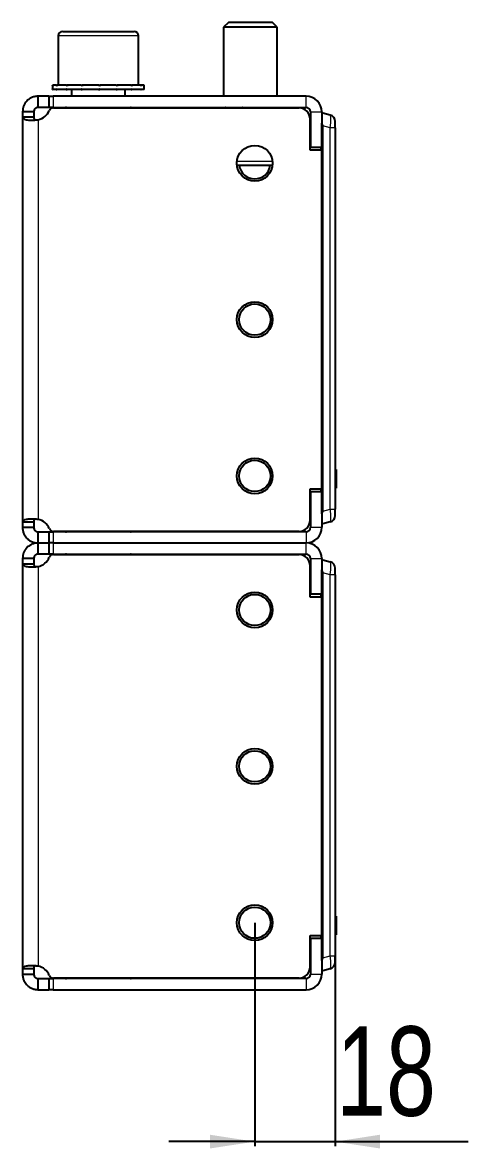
# Model space of a CAD drawing. Header units: millimetres. Extents: x 0 to 3004, y -1008 to 609.
# Drawn here: x 2032.7 to 2133.2, y 253.8 to 505.9 of the extents above; entities that cross this region are included whole.
import ezdxf

# ---------------------------------------------------------------- set-up
doc = ezdxf.new("R2010")
doc.units = ezdxf.units.MM
doc.layers.add('FORMAT', color=7, linetype='Continuous')
doc.styles.add('SLDTEXTSTYLE0', font='TXT', dxfattribs={"width": 0.75})
doc.dimstyles.new('SLDDIMSTYLE1', dxfattribs={"dimtxt": 20, "dimasz": 10, "dimexe": 0, "dimexo": 0.0625, "dimgap": 5, "dimtad": 2, "dimdec": 1, "dimrnd": 1e-09, "dimzin": 12, "dimdsep": 46, "dimtxsty": 'SLDTEXTSTYLE0', "dimsah": 1, "dimcen": 0.09, "dimadec": 0, "dimazin": 3, "dimtfac": 1, "dimtmove": 0, "dimatfit": 0, "dimfxl": 0, "dimfrac": 2, "dimtolj": 1, "dimtzin": 12, "dimarcsym": 0})

# ---------------------------------------------------------------- blocks, each defined once
blk = doc.blocks.new('_D_4')
at = {"layer": 'FORMAT'}
for p, q in [((2084.68, 304.38), (2084.68, 254.38)), ((2102.68, 299.63), (2102.68, 254.38)), ((2084.68, 255.38), (2065.45, 255.38)), ((2084.68, 255.38), (2102.68, 255.38)), ((2102.68, 255.38), (2132.46, 255.38))]:
    blk.add_line(p, q, dxfattribs=at)
for points in [[(2084.68, 255.38), (2074.68, 256.92), (2074.68, 253.85)], [(2102.68, 255.38), (2112.68, 253.85), (2112.68, 256.92)]]:
    blk.add_solid(points, dxfattribs=at)
at = {"layer": 'FORMAT', "insert": (2102.91, 281.17), "char_height": 20, "attachment_point": 1, "style": 'SLDTEXTSTYLE0'}
blk.add_mtext('18', dxfattribs=at)

msp = doc.modelspace()

# ---------------------------------------------------------------- linework, layer by layer
at = {"color": 7, "linetype": 'Continuous', "lineweight": 25}
for p, q in [((2078.76, 505.89), (2077.68, 504.82)), ((2077.68, 504.82), (2077.68, 489.39)), ((2089.68, 504.82), (2077.68, 504.82)), ((2088.61, 505.89), (2078.76, 505.89)), ((2089.68, 504.82), (2088.61, 505.89)), ((2089.68, 489.39), (2089.68, 504.82)), ((2040.68, 502.89), (2040.68, 491.89)), ((2041.68, 503.89), (2057.68, 503.89)), ((2058.68, 491.89), (2058.68, 502.89)), ((2039.43, 491.89), (2039.43, 490.89)), ((2039.43, 491.89), (2039.44, 491.89)), ((2039.44, 491.89), (2039.44, 491.64)), ((2040.23, 491.89), (2039.44, 491.89)), ((2040.23, 491.89), (2040.33, 491.89)), ((2040.33, 491.89), (2040.33, 491.64)), ((2042.47, 491.89), (2040.33, 491.89)), ((2042.47, 491.89), (2042.65, 491.89)), ((2042.65, 491.89), (2042.65, 491.64)), ((2045.81, 491.89), (2042.65, 491.89)), ((2045.81, 491.89), (2046.04, 491.89)), ((2046.04, 491.89), (2046.04, 491.64)), ((2049.73, 491.89), (2046.04, 491.89)), ((2049.73, 491.89), (2049.82, 491.89)), ((2049.95, 491.89), (2049.98, 491.89)), ((2049.98, 491.89), (2049.98, 491.64)), ((2053.65, 491.89), (2049.98, 491.89)), ((2053.65, 491.89), (2053.88, 491.89)), ((2053.88, 491.89), (2053.88, 491.64)), ((2056.97, 491.89), (2053.88, 491.89)), ((2056.97, 491.89), (2057.14, 491.89)), ((2057.14, 491.89), (2057.14, 491.64)), ((2059.17, 491.89), (2057.14, 491.89)), ((2059.17, 491.89), (2059.26, 491.89)), ((2059.26, 491.89), (2059.26, 491.64)), ((2059.93, 491.89), (2059.26, 491.89)), ((2059.93, 490.89), (2059.93, 491.89)), ((2036.18, 486.89), (2036.18, 489.39)), ((2038.59, 489.39), (2036.18, 489.39)), ((2038.58, 489.39), (2038.58, 486.89)), ((2038.58, 489.39), (2039.58, 489.39)), ((2039.43, 490.89), (2039.44, 490.89)), ((2039.44, 490.89), (2039.44, 491.14)), ((2040.23, 490.89), (2039.44, 490.89)), ((2096.18, 489.39), (2039.58, 489.39)), ((2040.23, 490.89), (2040.33, 490.89)), ((2040.33, 490.89), (2040.33, 491.14)), ((2042.47, 490.89), (2040.33, 490.89)), ((2042.47, 490.89), (2042.65, 490.89)), ((2042.65, 490.89), (2042.65, 491.14)), ((2045.81, 490.89), (2042.65, 490.89)), ((2043.68, 490.89), (2043.68, 489.39)), ((2045.81, 490.89), (2046.04, 490.89)), ((2046.04, 490.89), (2046.04, 491.14)), ((2049.73, 490.89), (2046.04, 490.89)), ((2049.73, 490.89), (2049.91, 490.89)), ((2049.91, 490.89), (2049.98, 490.89)), ((2049.98, 490.89), (2049.98, 491.14)), ((2053.65, 490.89), (2049.98, 490.89)), ((2053.65, 490.89), (2053.88, 490.89)), ((2053.88, 490.89), (2053.88, 491.14)), ((2056.97, 490.89), (2053.88, 490.89)), ((2055.68, 489.39), (2055.68, 490.89)), ((2056.97, 490.89), (2057.14, 490.89)), ((2057.14, 490.89), (2057.14, 491.14)), ((2059.17, 490.89), (2057.14, 490.89)), ((2059.17, 490.89), (2059.26, 490.89)), ((2059.26, 490.89), (2059.26, 491.14)), ((2059.93, 490.89), (2059.26, 490.89)), ((2038.59, 486.89), (2036.18, 486.89)), ((2039.58, 486.89), (2038.58, 486.89)), ((2039.58, 486.89), (2096.18, 486.89)), ((2039.61, 486.79), (2094.58, 486.79)), ((2073.43, 486.89), (2073.43, 486.79)), ((2073.72, 486.89), (2073.72, 486.79)), ((2075.41, 486.89), (2075.41, 486.79)), ((2078.36, 486.89), (2078.36, 486.79)), ((2082.12, 486.89), (2082.12, 486.79)), ((2086.11, 486.89), (2086.11, 486.79)), ((2089.74, 486.89), (2089.74, 486.79)), ((2092.44, 486.89), (2092.44, 486.79)), ((2093.81, 486.89), (2093.81, 486.79)), ((2093.93, 486.79), (2093.93, 486.89)), ((2035.18, 485.89), (2032.68, 485.89)), ((2032.68, 485.89), (2032.68, 484.67)), ((2032.68, 484.67), (2032.68, 394.11)), ((2035.18, 484.67), (2032.68, 484.67)), ((2035.18, 485.89), (2035.18, 484.67)), ((2097.08, 477.29), (2097.08, 484.29)), ((2097.18, 485.89), (2097.18, 477.94)), ((2099.68, 485.89), (2099.68, 477.94)), ((2099.68, 485.64), (2099.88, 485.64)), ((2099.88, 485.64), (2101.57, 485.19)), ((2099.68, 395.92), (2099.68, 483.37)), ((2099.88, 396.54), (2099.88, 482.74)), ((2102.68, 482.29), (2102.68, 483.74)), ((2102.68, 482.29), (2102.68, 407.84)), ((2097.08, 478.87), (2097.18, 478.66)), ((2099.68, 477.29), (2097.08, 477.29)), ((2099.68, 477.94), (2097.18, 477.94)), ((2099.68, 477.29), (2099.68, 401.49)), ((2088.65, 473.89), (2080.71, 473.89)), ((2102.68, 407.84), (2102.68, 399.64)), ((2102.88, 405.9), (2102.68, 405.9)), ((2102.88, 405.86), (2102.68, 405.86)), ((2102.88, 405.84), (2102.68, 405.84)), ((2102.88, 405.4), (2102.88, 402.08)), ((2097.08, 401.49), (2099.68, 401.49)), ((2097.08, 394.49), (2097.08, 401.49)), ((2097.18, 400.84), (2097.18, 392.89)), ((2099.68, 400.84), (2097.18, 400.84)), ((2099.68, 400.84), (2099.68, 392.89)), ((2102.88, 401.64), (2102.68, 401.64)), ((2102.88, 401.59), (2102.68, 401.59)), ((2097.08, 400.41), (2097.18, 400.63)), ((2102.68, 399.64), (2102.68, 396.99)), ((2102.68, 395.54), (2102.68, 396.99)), ((2032.68, 394.11), (2035.18, 394.11)), ((2032.68, 394.11), (2032.68, 392.89)), ((2035.18, 394.11), (2035.18, 392.89)), ((2099.88, 393.64), (2099.68, 393.64)), ((2101.57, 394.09), (2099.88, 393.64)), ((2032.68, 392.89), (2035.18, 392.89)), ((2036.18, 389.39), (2036.18, 391.89)), ((2036.18, 391.89), (2038.59, 391.89)), ((2038.58, 391.89), (2038.58, 389.39)), ((2038.58, 391.89), (2039.58, 391.89)), ((2096.18, 391.89), (2039.58, 391.89)), ((2094.58, 391.99), (2039.61, 391.99)), ((2036.18, 389.39), (2038.59, 389.39)), ((2036.18, 386.89), (2036.18, 389.39)), ((2038.58, 389.39), (2038.58, 386.89)), ((2039.58, 389.39), (2038.58, 389.39)), ((2039.58, 389.39), (2096.18, 389.39)), ((2032.68, 385.89), (2032.68, 384.67)), ((2035.18, 385.89), (2032.68, 385.89)), ((2035.18, 385.89), (2035.18, 384.67)), ((2038.59, 386.89), (2036.18, 386.89)), ((2039.58, 386.89), (2038.58, 386.89)), ((2039.58, 386.89), (2096.18, 386.89)), ((2039.61, 386.79), (2094.58, 386.79)), ((2097.18, 385.89), (2097.18, 377.94)), ((2099.68, 385.89), (2099.68, 377.94)), ((2099.68, 385.64), (2099.88, 385.64)), ((2099.88, 385.64), (2101.57, 385.19)), ((2032.68, 384.67), (2032.68, 294.11)), ((2035.18, 384.67), (2032.68, 384.67)), ((2097.08, 377.29), (2097.08, 384.29)), ((2099.68, 295.92), (2099.68, 383.37)), ((2102.68, 382.29), (2102.68, 383.74)), ((2099.88, 296.54), (2099.88, 382.74)), ((2102.68, 382.29), (2102.68, 307.84)), ((2097.08, 378.87), (2097.18, 378.66)), ((2099.68, 377.29), (2097.08, 377.29)), ((2099.68, 377.94), (2097.18, 377.94)), ((2099.68, 377.29), (2099.68, 301.49)), ((2102.68, 307.84), (2102.68, 299.64)), ((2102.88, 305.9), (2102.68, 305.9)), ((2102.88, 305.86), (2102.68, 305.86)), ((2102.88, 305.84), (2102.68, 305.84)), ((2102.88, 305.4), (2102.88, 302.08)), ((2097.08, 301.49), (2099.68, 301.49)), ((2097.08, 294.49), (2097.08, 301.49)), ((2097.08, 300.41), (2097.18, 300.63)), ((2097.18, 300.84), (2097.18, 292.89)), ((2099.68, 300.84), (2097.18, 300.84)), ((2099.68, 300.84), (2099.68, 292.89)), ((2102.88, 301.64), (2102.68, 301.64)), ((2102.88, 301.59), (2102.68, 301.59)), ((2102.68, 299.64), (2102.68, 296.99)), ((2102.68, 295.54), (2102.68, 296.99)), ((2032.68, 294.11), (2035.18, 294.11)), ((2032.68, 294.11), (2032.68, 292.89)), ((2032.68, 292.89), (2035.18, 292.89)), ((2035.18, 294.11), (2035.18, 292.89)), ((2099.88, 293.64), (2099.68, 293.64)), ((2101.57, 294.09), (2099.88, 293.64)), ((2036.18, 289.39), (2036.18, 291.89)), ((2036.18, 291.89), (2038.59, 291.89)), ((2038.58, 291.89), (2038.58, 289.39)), ((2038.58, 291.89), (2039.58, 291.89)), ((2096.18, 291.89), (2039.58, 291.89)), ((2094.58, 291.99), (2039.61, 291.99)), ((2036.18, 289.39), (2038.59, 289.39)), ((2039.58, 289.39), (2038.58, 289.39)), ((2039.58, 289.39), (2096.18, 289.39))]:
    msp.add_line(p, q, dxfattribs=at)
at = {"color": 8, "linetype": 'Continuous', "lineweight": 18}
for p, q in [((2058.68, 502.89), (2040.68, 502.89)), ((2039.58, 489.39), (2039.58, 486.89)), ((2096.18, 486.89), (2096.18, 489.39)), ((2036.18, 484.12), (2036.18, 394.67)), ((2097.18, 485.89), (2099.68, 485.89)), ((2101.57, 482.29), (2099.88, 482.74)), ((2101.57, 396.99), (2101.57, 482.29)), ((2102.68, 482.29), (2101.57, 482.29)), ((2099.49, 477.29), (2099.49, 477.94)), ((2080.71, 474.89), (2088.65, 474.89)), ((2102.88, 405.4), (2102.68, 405.4)), ((2099.49, 400.84), (2099.49, 401.49)), ((2102.88, 402.08), (2102.68, 402.08)), ((2099.88, 396.54), (2101.57, 396.99)), ((2101.57, 396.99), (2102.68, 396.99)), ((2039.58, 391.89), (2039.58, 389.39)), ((2096.18, 391.89), (2096.18, 389.39)), ((2097.18, 392.89), (2099.68, 392.89)), ((2039.58, 389.39), (2039.58, 386.89)), ((2096.18, 386.89), (2096.18, 389.39)), ((2097.18, 385.89), (2099.68, 385.89)), ((2036.18, 384.12), (2036.18, 294.67)), ((2101.57, 382.29), (2099.88, 382.74)), ((2101.57, 296.99), (2101.57, 382.29)), ((2102.68, 382.29), (2101.57, 382.29)), ((2099.49, 377.29), (2099.49, 377.94)), ((2102.88, 305.4), (2102.68, 305.4)), ((2099.49, 300.84), (2099.49, 301.49)), ((2102.88, 302.08), (2102.68, 302.08)), ((2099.88, 296.54), (2101.57, 296.99)), ((2101.57, 296.99), (2102.68, 296.99)), ((2097.18, 292.89), (2099.68, 292.89)), ((2039.58, 291.89), (2039.58, 289.39)), ((2096.18, 291.89), (2096.18, 289.39))]:
    msp.add_line(p, q, dxfattribs=at)
at = {"color": 7, "linetype": 'Continuous', "lineweight": 25}
for centre, radius in [((2084.68, 474.39), 4), ((2084.68, 439.39), 4), ((2084.68, 439.39), 3.5), ((2084.68, 404.39), 4), ((2084.68, 404.39), 3.5), ((2084.68, 374.39), 4), ((2084.68, 374.39), 3.5), ((2084.68, 339.39), 4), ((2084.68, 339.39), 3.5), ((2084.68, 304.39), 4), ((2084.68, 304.39), 3.5)]:
    msp.add_circle(centre, radius, dxfattribs=at)
for centre, radius, start, end in [((2041.68, 502.89), 1, 90, 180), ((2057.68, 502.89), 1, 0, 90), ((2096.18, 485.89), 3.5, 360, 90), ((2039.61, 485.79), 1, 90, 157.1146), ((2042.33, 486.54), 0.35, 45.5847, 90), ((2057.03, 486.54), 0.35, 90, 134.4153), ((2094.58, 484.29), 2.5, 360, 90), ((2096.18, 485.89), 1, 360, 90), ((2035.46, 487.54), 3.5, 281.8948, 337.1146), ((2101.18, 483.74), 1.5, 0, 75), ((2084.68, 474.39), 3.5, 188.2132, 351.7868), ((2035.46, 391.24), 3.5, 22.8854, 78.1052), ((2094.58, 394.49), 2.5, 270, 0), ((2101.18, 395.54), 1.5, 285, 0), ((2039.61, 392.99), 1, 202.8854, 270), ((2042.33, 392.24), 0.35, 270, 314.4153), ((2057.03, 392.24), 0.35, 225.5847, 270), ((2096.18, 392.89), 3.5, 270, 0), ((2096.18, 392.89), 1, 270, 0), ((2096.18, 385.89), 3.5, 360, 90), ((2035.46, 387.54), 3.5, 281.8948, 337.1146), ((2039.61, 385.79), 1, 90, 157.1146), ((2042.33, 386.54), 0.35, 45.5847, 90), ((2057.03, 386.54), 0.35, 90, 134.4153), ((2094.58, 384.29), 2.5, 360, 90), ((2096.18, 385.89), 1, 360, 90), ((2101.18, 383.74), 1.5, 0, 75), ((2101.18, 295.54), 1.5, 285, 0), ((2035.46, 291.24), 3.5, 22.8854, 78.1052), ((2039.61, 292.99), 1, 202.8854, 270), ((2094.58, 294.49), 2.5, 270, 0), ((2096.18, 292.89), 3.5, 270, 0), ((2096.18, 292.89), 1, 270, 0), ((2042.33, 292.24), 0.35, 270, 314.4153), ((2057.03, 292.24), 0.35, 225.5847, 270)]:
    msp.add_arc(centre, radius, start, end, dxfattribs=at)
at = {"color": 8, "linetype": 'Continuous', "lineweight": 18}
for centre, major_axis, start_param, end_param in [((2101.18, 482.19), (0.38, 3), 4.762686, 6.266445), ((2101.18, 397.1), (-0.38, 3), 3.158333, 4.662092), ((2101.18, 382.19), (0.38, 3), 4.762686, 6.266445), ((2101.18, 297.1), (-0.38, 3), 3.158333, 4.662092)]:
    msp.add_ellipse(centre, major_axis=major_axis, ratio=0.123038, start_param=start_param, end_param=end_param, dxfattribs=at)
at = {"color": 7, "linetype": 'Continuous', "lineweight": 25}
for centre, major_axis, start_param, end_param in [((2088.29, 485.64), (11.57, -3.1), 0.067037, 0.253072), ((2088.29, 393.64), (11.57, 3.1), 6.030113, 6.216148), ((2088.29, 385.64), (11.57, -3.1), 0.067037, 0.253072), ((2088.29, 293.64), (11.57, 3.1), 6.030113, 6.216148)]:
    msp.add_ellipse(centre, major_axis=major_axis, ratio=0.250563, start_param=start_param, end_param=end_param, dxfattribs=at)
for points, knots in [([(2039.44, 491.64), (2039.44, 491.68), (2039.43, 491.75), (2039.43, 491.83), (2039.43, 491.87), (2039.43, 491.89)], [0, 0, 0, 0, 0.499981, 0.749988, 1, 1, 1, 1]), ([(2040.33, 491.64), (2040.32, 491.68), (2040.29, 491.75), (2040.26, 491.83), (2040.24, 491.87), (2040.23, 491.89)], [0, 0, 0, 0, 0.499981, 0.749988, 1, 1, 1, 1]), ([(2042.65, 491.64), (2042.62, 491.68), (2042.58, 491.75), (2042.52, 491.83), (2042.49, 491.87), (2042.47, 491.89)], [0, 0, 0, 0, 0.4999808, 0.7499881, 1, 1, 1, 1]), ([(2046.04, 491.64), (2046, 491.68), (2045.94, 491.75), (2045.87, 491.83), (2045.83, 491.87), (2045.81, 491.89)], [0, 0, 0, 0, 0.499981, 0.749988, 1, 1, 1, 1]), ([(2049.98, 491.64), (2049.94, 491.68), (2049.88, 491.75), (2049.8, 491.83), (2049.76, 491.87), (2049.73, 491.89)], [0, 0, 0, 0, 0.499981, 0.749988, 1, 1, 1, 1]), ([(2049.98, 491.64), (2049.97, 491.71), (2049.95, 491.84), (2049.92, 491.88), (2049.91, 491.89)], [0, 0, 0, 0, 0.561794, 1, 1, 1, 1]), ([(2053.88, 491.64), (2053.84, 491.68), (2053.79, 491.75), (2053.71, 491.83), (2053.67, 491.87), (2053.65, 491.89)], [0, 0, 0, 0, 0.499981, 0.749988, 1, 1, 1, 1]), ([(2057.14, 491.64), (2057.11, 491.68), (2057.07, 491.75), (2057.01, 491.83), (2056.98, 491.87), (2056.97, 491.89)], [0, 0, 0, 0, 0.499981, 0.749988, 1, 1, 1, 1]), ([(2059.26, 491.64), (2059.25, 491.68), (2059.23, 491.75), (2059.2, 491.83), (2059.18, 491.87), (2059.17, 491.89)], [0, 0, 0, 0, 0.499981, 0.749988, 1, 1, 1, 1]), ([(2036.18, 489.39), (2035.89, 489.37), (2035.34, 489.33), (2034.43, 488.98), (2033.55, 488.31), (2032.83, 487.2), (2032.73, 486.34), (2032.68, 485.89)], [0, 0, 0, 0, 0.16069, 0.301312, 0.521951, 0.753573, 1, 1, 1, 1]), ([(2039.43, 490.89), (2039.43, 490.91), (2039.43, 490.95), (2039.43, 491.04), (2039.44, 491.1), (2039.44, 491.14)], [0, 0, 0, 0, 0.25014, 0.50028, 1, 1, 1, 1]), ([(2040.23, 490.89), (2040.24, 490.91), (2040.26, 490.95), (2040.29, 491.04), (2040.32, 491.1), (2040.33, 491.14)], [0, 0, 0, 0, 0.25014, 0.50028, 1, 1, 1, 1]), ([(2042.47, 490.89), (2042.49, 490.91), (2042.52, 490.95), (2042.58, 491.04), (2042.62, 491.1), (2042.65, 491.14)], [0, 0, 0, 0, 0.25014, 0.50028, 1, 1, 1, 1]), ([(2045.81, 490.89), (2045.83, 490.91), (2045.87, 490.95), (2045.94, 491.04), (2046, 491.1), (2046.04, 491.14)], [0, 0, 0, 0, 0.25014, 0.50028, 1, 1, 1, 1]), ([(2049.73, 490.89), (2049.76, 490.91), (2049.8, 490.95), (2049.88, 491.04), (2049.94, 491.1), (2049.98, 491.14)], [0, 0, 0, 0, 0.25014, 0.50028, 1, 1, 1, 1]), ([(2049.98, 491.14), (2049.97, 491.07), (2049.95, 490.94), (2049.92, 490.91), (2049.91, 490.89)], [0, 0, 0, 0, 0.561794, 1, 1, 1, 1]), ([(2053.65, 490.89), (2053.67, 490.91), (2053.71, 490.95), (2053.79, 491.04), (2053.84, 491.1), (2053.88, 491.14)], [0, 0, 0, 0, 0.2501401, 0.5002802, 1, 1, 1, 1]), ([(2056.97, 490.89), (2056.98, 490.91), (2057.01, 490.95), (2057.07, 491.04), (2057.11, 491.1), (2057.14, 491.14)], [0, 0, 0, 0, 0.25014, 0.50028, 1, 1, 1, 1]), ([(2059.17, 490.89), (2059.18, 490.91), (2059.2, 490.95), (2059.23, 491.04), (2059.25, 491.1), (2059.26, 491.14)], [0, 0, 0, 0, 0.2501401, 0.5002802, 1, 1, 1, 1]), ([(2036.18, 486.89), (2036.1, 486.89), (2035.94, 486.87), (2035.73, 486.79), (2035.57, 486.69), (2035.44, 486.57), (2035.33, 486.43), (2035.21, 486.19), (2035.19, 486.01), (2035.18, 485.89)], [0, 0, 0, 0, 0.1567865, 0.2908092, 0.4035006, 0.4972984, 0.6071328, 0.7261813, 1, 1, 1, 1]), ([(2073.69, 486.79), (2073.69, 486.8), (2073.68, 486.84), (2073.67, 486.87), (2073.67, 486.89)], [0, 0, 0, 0, 0.374848, 1, 1, 1, 1]), ([(2075.32, 486.79), (2075.32, 486.8), (2075.3, 486.84), (2075.28, 486.87), (2075.27, 486.89)], [0, 0, 0, 0, 0.374848, 1, 1, 1, 1]), ([(2078.23, 486.79), (2078.22, 486.8), (2078.19, 486.84), (2078.16, 486.87), (2078.15, 486.89)], [0, 0, 0, 0, 0.374848, 1, 1, 1, 1]), ([(2081.97, 486.79), (2081.96, 486.8), (2081.92, 486.84), (2081.89, 486.87), (2081.87, 486.89)], [0, 0, 0, 0, 0.374848, 1, 1, 1, 1]), ([(2085.97, 486.79), (2085.95, 486.8), (2085.92, 486.84), (2085.89, 486.87), (2085.87, 486.89)], [0, 0, 0, 0, 0.374848, 1, 1, 1, 1]), ([(2089.62, 486.79), (2089.61, 486.8), (2089.58, 486.84), (2089.55, 486.87), (2089.53, 486.89)], [0, 0, 0, 0, 0.374848, 1, 1, 1, 1]), ([(2092.36, 486.79), (2092.36, 486.8), (2092.34, 486.84), (2092.32, 486.87), (2092.31, 486.89)], [0, 0, 0, 0, 0.374848, 1, 1, 1, 1]), ([(2093.79, 486.79), (2093.79, 486.8), (2093.78, 486.84), (2093.77, 486.87), (2093.77, 486.89)], [0, 0, 0, 0, 0.374848, 1, 1, 1, 1]), ([(2032.68, 484.67), (2032.73, 484.54), (2032.82, 484.33), (2033.39, 484.13), (2033.99, 484.06), (2034.62, 484.04), (2035.37, 484.06), (2035.91, 484.1), (2036.18, 484.12)], [0, 0, 0, 0, 0.254149, 0.448213, 0.574908, 0.708872, 0.850468, 1, 1, 1, 1]), ([(2035.18, 484.67), (2035.2, 484.55), (2035.22, 484.35), (2035.37, 484.14), (2035.5, 484.09), (2035.55, 484.08)], [0, 0, 0, 0, 0.488232, 0.819706, 1, 1, 1, 1]), ([(2102.88, 405.84), (2102.88, 405.83), (2102.88, 405.82), (2102.88, 405.7), (2102.88, 405.56), (2102.88, 405.45), (2102.88, 405.4)], [0, 0, 0, 0, 0.2813032, 0.555629, 0.7738783, 1, 1, 1, 1]), ([(2102.88, 402.08), (2102.88, 402.01), (2102.88, 401.89), (2102.88, 401.74), (2102.88, 401.65), (2102.88, 401.64), (2102.88, 401.64)], [0, 0, 0, 0, 0.285197, 0.560428, 0.777044, 1, 1, 1, 1]), ([(2036.18, 394.67), (2035.87, 394.68), (2035.28, 394.71), (2034.33, 394.72), (2033.46, 394.68), (2032.81, 394.47), (2032.72, 394.23), (2032.68, 394.11)], [0, 0, 0, 0, 0.17084, 0.319217, 0.548103, 0.767822, 1, 1, 1, 1]), ([(2035.71, 394.72), (2035.71, 394.72), (2035.64, 394.72), (2035.54, 394.71), (2035.41, 394.66), (2035.31, 394.57), (2035.21, 394.4), (2035.19, 394.23), (2035.18, 394.11)], [0, 0, 0, 0, 0.010499, 0.167595, 0.301027, 0.450649, 0.615637, 1, 1, 1, 1]), ([(2032.68, 392.89), (2032.7, 392.63), (2032.73, 392.14), (2033.01, 391.32), (2033.48, 390.61), (2034.11, 390.05), (2034.72, 389.69), (2035.43, 389.44), (2035.93, 389.41), (2036.18, 389.39)], [0, 0, 0, 0, 0.144067, 0.271276, 0.474907, 0.597997, 0.726338, 0.860245, 1, 1, 1, 1]), ([(2035.18, 392.89), (2035.2, 392.75), (2035.22, 392.56), (2035.34, 392.34), (2035.45, 392.2), (2035.59, 392.08), (2035.77, 391.97), (2035.97, 391.9), (2036.11, 391.9), (2036.18, 391.89)], [0, 0, 0, 0, 0.294103, 0.406373, 0.497014, 0.611853, 0.731691, 0.860101, 1, 1, 1, 1]), ([(2036.18, 389.39), (2035.89, 389.37), (2035.34, 389.33), (2034.43, 388.98), (2033.55, 388.31), (2032.83, 387.2), (2032.73, 386.34), (2032.68, 385.89)], [0, 0, 0, 0, 0.16069, 0.301312, 0.521951, 0.753573, 1, 1, 1, 1]), ([(2036.18, 386.89), (2036.1, 386.89), (2035.94, 386.87), (2035.73, 386.79), (2035.57, 386.69), (2035.44, 386.57), (2035.33, 386.43), (2035.21, 386.19), (2035.19, 386.01), (2035.18, 385.89)], [0, 0, 0, 0, 0.156786, 0.290809, 0.403501, 0.497298, 0.607133, 0.726181, 1, 1, 1, 1]), ([(2032.68, 384.67), (2032.73, 384.54), (2032.82, 384.33), (2033.39, 384.13), (2033.99, 384.06), (2034.62, 384.04), (2035.37, 384.06), (2035.91, 384.1), (2036.18, 384.12)], [0, 0, 0, 0, 0.254149, 0.448213, 0.574908, 0.708872, 0.850468, 1, 1, 1, 1]), ([(2035.18, 384.67), (2035.2, 384.55), (2035.22, 384.35), (2035.37, 384.14), (2035.5, 384.09), (2035.55, 384.08)], [0, 0, 0, 0, 0.488232, 0.819706, 1, 1, 1, 1]), ([(2102.88, 305.84), (2102.88, 305.83), (2102.88, 305.82), (2102.88, 305.7), (2102.88, 305.56), (2102.88, 305.45), (2102.88, 305.4)], [0, 0, 0, 0, 0.281303, 0.555629, 0.773878, 1, 1, 1, 1]), ([(2102.88, 302.08), (2102.88, 302.01), (2102.88, 301.89), (2102.88, 301.74), (2102.88, 301.65), (2102.88, 301.64), (2102.88, 301.64)], [0, 0, 0, 0, 0.285197, 0.560428, 0.777044, 1, 1, 1, 1]), ([(2036.18, 294.67), (2035.87, 294.68), (2035.28, 294.71), (2034.33, 294.72), (2033.46, 294.68), (2032.81, 294.47), (2032.72, 294.23), (2032.68, 294.11)], [0, 0, 0, 0, 0.17084, 0.319217, 0.548103, 0.767822, 1, 1, 1, 1]), ([(2032.68, 292.89), (2032.7, 292.63), (2032.73, 292.14), (2033.01, 291.32), (2033.48, 290.61), (2034.11, 290.05), (2034.72, 289.69), (2035.43, 289.44), (2035.93, 289.41), (2036.18, 289.39)], [0, 0, 0, 0, 0.144067, 0.271276, 0.474907, 0.597997, 0.726338, 0.860245, 1, 1, 1, 1]), ([(2035.71, 294.72), (2035.71, 294.72), (2035.64, 294.72), (2035.54, 294.71), (2035.41, 294.66), (2035.31, 294.57), (2035.21, 294.4), (2035.19, 294.23), (2035.18, 294.11)], [0, 0, 0, 0, 0.010499, 0.167595, 0.301027, 0.450649, 0.615637, 1, 1, 1, 1]), ([(2035.18, 292.89), (2035.2, 292.75), (2035.22, 292.56), (2035.34, 292.34), (2035.45, 292.2), (2035.59, 292.08), (2035.77, 291.97), (2035.97, 291.9), (2036.11, 291.9), (2036.18, 291.89)], [0, 0, 0, 0, 0.294103, 0.406373, 0.497014, 0.611853, 0.731691, 0.860101, 1, 1, 1, 1])]:
    msp.add_open_spline(points, degree=3, knots=knots, dxfattribs=at)

# ---------------------------------------------------------------- dimensions: what is measured, and where the dimension line sits
at = {"layer": 'FORMAT'}
dim = msp.add_linear_dim(base=(2102.68, 255.38), p1=(2084.68, 304.39), p2=(2102.68, 299.64), dimstyle='SLDDIMSTYLE1', dxfattribs=at)
dim.commit()
dim.dimension.update_dxf_attribs({"geometry": '_D_4', "text_midpoint": (2117.68, 255.38), "dimtype": 160})

doc.saveas('drawing.dxf')
